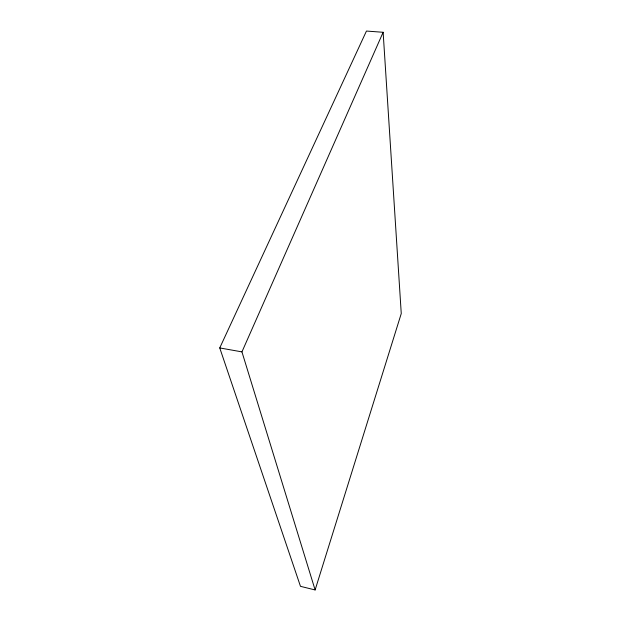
<?xml version="1.0" encoding="UTF-8"?>
<svg xmlns="http://www.w3.org/2000/svg" width="621" height="621" viewBox="0 0 621 621"><rect width="100%" height="100%" fill="white"/><g stroke="black" fill="none" stroke-linecap="round" stroke-linejoin="round"><path stroke-width="0.93" d="M315.119 589.95L401.259 313.551L383.134 32.284L366.452 31.05L219.741 347.931L300.479 586.333L315.119 589.95L241.942 351.882L383.134 32.284M219.741 347.931L241.942 351.882"/></g></svg>
